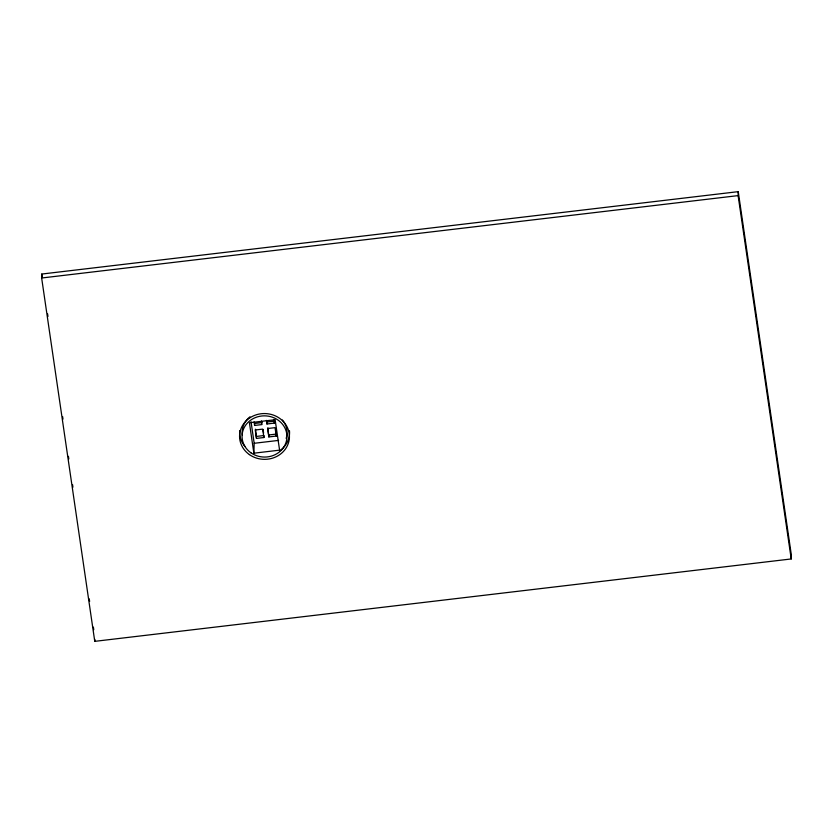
<?xml version="1.0" encoding="UTF-8"?>
<svg xmlns="http://www.w3.org/2000/svg" width="833" height="833" viewBox="0 0 833 833"><rect width="100%" height="100%" fill="white"/><g stroke="black" fill="none" stroke-linecap="round" stroke-linejoin="round"><path stroke-width="1.25" d="M41.65 278.003L41.775 274.047L738.236 191.652L791.35 554.997L791.225 558.953L94.764 641.348L41.65 278.003L738.111 195.609L738.236 191.652M94.764 641.348L94.827 639.369M261.479 420.977L262.01 424.57L254.596 425.455L254.659 423.466L262.072 422.591M253.867 453.194L249.421 422.758L275.129 419.717L279.586 450.153L253.867 453.194L254.18 443.291L251.035 421.737M256.543 436.419L263.967 435.534L263.905 437.523L256.481 438.397L255.492 429.214M266.956 423.987L267.018 422.008L274.432 421.134L274.369 423.112L266.956 423.987L266.425 420.384M268.903 434.951L276.327 434.076L276.264 436.055L268.851 436.929L267.851 427.756M254.18 443.291L278.607 440.397M738.111 195.609L791.225 558.953M275.619 429.276L276.15 432.879M273.849 419.509L274.369 423.112M276.264 436.055L275.036 427.652L267.622 428.526L268.851 436.929M263.082 429.536L263.613 433.139M263.905 437.523L262.676 429.12L255.252 429.995L256.481 438.397M254.065 421.852L254.596 425.455M41.775 274.047L42.15 276.608M47.596 313.843L47.97 316.415M62.61 416.552L62.985 419.124M68.431 456.359L68.806 458.931M72.554 484.608L72.929 487.17M89.256 598.875L89.631 601.436M93.39 627.124L93.765 629.686M282.397 419.999A22.449 20.606 1.8 0 1 286.167 438.408M242.372 435.128A22.449 20.606 1.8 0 1 250.004 416.781M289.488 430.755A24.948 22.897 1.8 0 1 279.867 450.695M244.871 446.384A24.948 22.897 1.8 0 1 239.758 430.63M250.879 452.767A22.449 20.606 1.8 0 0 286.771 439.199A22.449 20.606 1.8 0 0 255.856 417.395A22.449 20.606 1.8 0 0 250.879 452.767M249.369 454.579A24.948 22.897 1.8 0 0 289.238 439.512A24.948 22.897 1.8 0 0 254.898 415.271A24.948 22.897 1.8 0 0 249.369 454.579"/></g></svg>
